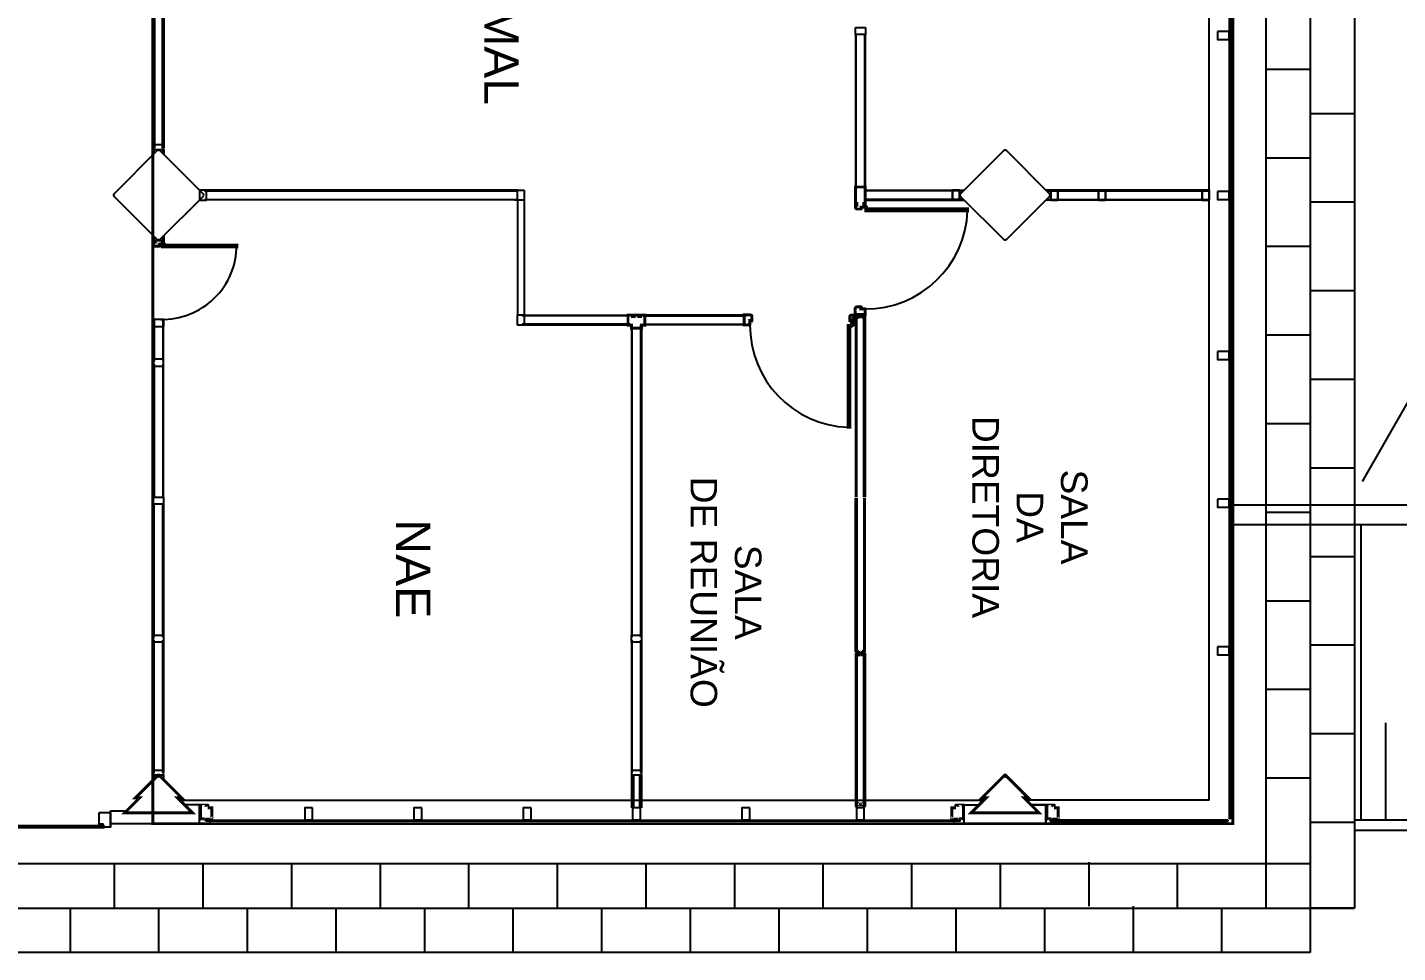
# Model space of a CAD drawing. Header units: metres. Extents: x -331 to 2982, y 362 to 2539.
# Drawn here: x 2868.26 to 2882.19, y 1295.52 to 1304.91 of the extents above; entities that cross this region are included whole.
import ezdxf

# ---------------------------------------------------------------- set-up
doc = ezdxf.new("R2010")
doc.units = ezdxf.units.M
doc.layers.get('0').update_dxf_attribs({"color": 251})
for name, color, linetype in [('CX', 251, 'Continuous'), ('Div', 251, 'Continuous'), ('Est', 251, 'Continuous'), ('Pis', 251, 'Continuous')]:
    doc.layers.add(name, color=color, linetype=linetype)
doc.styles.add('ARIAL', font='arial.ttf')

# ---------------------------------------------------------------- blocks, each defined once
blk = doc.blocks.new('XR_BL2_AND_MON-REV15$0$A$C03051BF2')
at = {"layer": 'CX'}
blk.add_lwpolyline([(102.0000054412521, 46.20465940108988), (5.441252142190933e-06, 46.20465940108988), (5.441252142190933e-06, 7.562339305877686e-07), (102.0000054412521, 7.562339305877686e-07)], close=True, dxfattribs=at)
blk = doc.blocks.new('XR_BL2_AND_MON-REV15$0$A$C331768BC')
at = {"layer": 'CX'}
for p, q in [((9.533192470101426e-06, 70.9999990115175), (102.0000095331925, 70.9999990115175)), ((9.533192510957633e-06, -9.884824976325035e-07), (9.533192470180749e-06, 70.9999990115175)), ((102.0000095331925, 70.9999990115175), (102.0000095331925, -9.884824976325035e-07)), ((102.0000095331925, -9.884824976325035e-07), (9.533192510957633e-06, -9.884824976325035e-07))]:
    blk.add_line(p, q, dxfattribs=at)
blk = doc.blocks.new('XR_BL2_AND_MON-REV15$0$P_M')
at = {"layer": 'Est'}
blk.add_lwpolyline([(0.459619407770866, -0.4313351365234155), (0.4525483399589962, -0.4242640687115564), (0.459619407770866, -0.4171930008996867), (0.007071067811864395, 0.03535533905932198), (-1.77635683940025e-15, 0.02828427124745581), (-0.007071067811864395, 0.03535533905932198), (-0.4596194077713349, -0.4171930009001699), (-0.4525483399594705, -0.4242640687120343), (-0.4596194077713349, -0.4313351365238987), (-0.007071067812340459, -0.8838834764828789), (-4.760636080423436e-13, -0.8768124086710074), (0.007071067811388332, -0.8838834764828789)], close=True, dxfattribs=at)
blk = doc.blocks.new('XR_BL2_3 PAV$0$perfil_cc')
at = {"layer": 'CX'}
for p, q in [((-0.1152074819774498, 0.1169643204621025), (-0.1152074819774498, -0.02879960517248037)), ((-0.1152074886640548, -0.02879960517248037), (-0.1152074886640548, 0.1169642816516898))]:
    blk.add_line(p, q, dxfattribs=at)
blk.add_lwpolyline([(7.663379619771149e-06, 0.1200226552014101), (-0.07960006283429896, 0.1199999038235546), (-0.1152074886640548, 0.1199999038235546), (-0.1152074819774498, -0.02879960517248037), (-0.0852074886634, -0.02879960517248037), (-0.0852074886633608, -0.0281678552518929), (-0.04045665589905692, -0.02816785524451098), (-0.04045665589905692, -4.479852577787824e-08), (-1.366206561215222e-07, -4.479852577787824e-08)], close=True, dxfattribs=at)
blk = doc.blocks.new('cx100')
at = {"layer": 'CX'}
blk.add_lwpolyline([(2419.861907017033, 1925.252771621092), (2419.941914652374, 1925.252771621092), (2419.941914652374, 1925.372794348653), (2419.861907017033, 1925.372794348653)], close=True, dxfattribs=at)

msp = doc.modelspace()

# ---------------------------------------------------------------- linework, layer by layer
at = {"lineweight": 0}
msp.add_lwpolyline([(2880.512311394672, 1296.825581739121), (2880.512311394672, 1312.281029430214), (2869.539016171708, 1312.281029430214), (2869.539016171708, 1296.825581739121)], close=True, dxfattribs=at)
at = {"layer": 'Div', "lineweight": 0}
for p, q in [((2874.402373398566, 1297.320044373799), (2874.402373398566, 1296.985779917096)), ((2874.422373398566, 1297.320044373799), (2874.422373398566, 1296.985779917096)), ((2874.482373398567, 1297.320044373799), (2874.482373398567, 1296.985779918366)), ((2874.502373398567, 1297.320044373799), (2874.502373398567, 1296.985779918366))]:
    msp.add_line(p, q, dxfattribs=at)
at = {"layer": 'Pis'}
for p, q in [((2880.272265828454, 1297.065783778952), (2880.272265828452, 1315.610779680076)), ((2880.477011394539, 1296.8731958745), (2880.477011394539, 1315.570779680026)), ((2880.487011394541, 1315.570779680076), (2880.487011394539, 1296.873195874497)), ((2880.51231139454, 1296.825581738984), (2880.51231139454, 1315.610779680076)), ((2880.847265631822, 1315.610779680076), (2880.847265631822, 1296.415781622244)), ((2881.297265631823, 1315.610779680078), (2881.297265631822, 1296.060781622243)), ((2881.297265631822, 1315.610779680076), (2881.297265631822, 1295.965781622243)), ((2881.747265631821, 1315.61077968008), (2881.747265631821, 1295.965781622244)), ((2890.576009351057, 1315.635783652344), (2881.825685033249, 1300.299928680046)), ((2881.297265631822, 1315.215356104507), (2881.297265631822, 1296.115781622241)), ((2880.847265631822, 1315.085356104506), (2880.847265631822, 1296.435781622242)), ((2881.297265631822, 1314.870356104506), (2881.297265631822, 1296.115781622241)), ((2880.847265631822, 1314.740356104505), (2880.847265631822, 1296.435781622242)), ((2881.297265631822, 1314.815356104505), (2881.297265631822, 1296.060781622243)), ((2880.847265631822, 1314.685356104504), (2880.847265631822, 1296.435781622242)), ((2876.678311320694, 1304.842690840884), (2876.678080385856, 1303.292398932583)), ((2876.684166253159, 1303.292398932583), (2876.684166059791, 1304.842690840884)), ((2876.770767019859, 1303.292398932583), (2876.770767213227, 1304.842690840884)), ((2876.776972556378, 1304.842690840884), (2876.776849059193, 1303.292398932583)), ((2880.847265631823, 1304.490356104503), (2881.297265631822, 1304.490356104503)), ((2881.297265631822, 1304.040356104504), (2881.747265631822, 1304.040356104504)), ((2869.547067426779, 1303.675047597665), (2869.647067426779, 1303.675047597665)), ((2880.847265631823, 1303.590356104504), (2881.297265631822, 1303.590356104504)), ((2873.241957054037, 1303.260275263629), (2870.063458600153, 1303.260275263629)), ((2870.063458600153, 1303.254275263628), (2873.241957054037, 1303.25427526363)), ((2870.063458600153, 1303.16728352895), (2873.241957054037, 1303.167283528947)), ((2873.241957054037, 1303.161283528948), (2870.063458600153, 1303.161283528948)), ((2873.241957054037, 1303.159783528954), (2873.212156205207, 1303.159783528954)), ((2873.241957054037, 1303.159783528954), (2873.241957054037, 1303.261783528952)), ((2873.241957054037, 1303.159783528954), (2873.241957054037, 1301.992769771266)), ((2873.312957054035, 1303.261783528952), (2873.312957054035, 1301.985261505945)), ((2876.777267485327, 1303.259001748845), (2877.778786966332, 1303.258994392418)), ((2877.772785593455, 1303.252993019541), (2876.777267485327, 1303.252993019542)), ((2877.775358346958, 1303.166001284862), (2876.777267485327, 1303.166001284861)), ((2876.777267485327, 1303.160001284861), (2877.781358346959, 1303.160001284861)), ((2877.683137706998, 1303.260501284865), (2877.683137706998, 1303.254501284863)), ((2877.683137706998, 1303.161509550184), (2877.683137706998, 1303.167509550185)), ((2877.713140799241, 1303.260501284865), (2877.713140799241, 1303.254501284863)), ((2877.713140799241, 1303.161501284861), (2877.713140799241, 1303.167509550185)), ((2880.272265828453, 1303.160009145182), (2878.61317091838, 1303.159997393301)), ((2880.272265828453, 1303.259009682026), (2878.615743025249, 1303.258997557737)), ((2878.619174809941, 1303.166001284862), (2880.272265828453, 1303.16600128486)), ((2878.621747563445, 1303.252993019541), (2880.272265828453, 1303.252993019543)), ((2878.681392357663, 1303.260501284865), (2878.681392357663, 1303.254501284863)), ((2878.681392357663, 1303.161501284861), (2878.681392357663, 1303.167509550185)), ((2878.711395449906, 1303.260501284865), (2878.711395449906, 1303.254501284863)), ((2878.711395449906, 1303.161509550184), (2878.711395449906, 1303.167509550185)), ((2879.168216490419, 1303.258993019542), (2879.168216490419, 1303.252993019541)), ((2879.168216490419, 1303.160001284861), (2879.168216490419, 1303.166001284862)), ((2879.198219582662, 1303.258993019542), (2879.198219582662, 1303.252993019541)), ((2879.198219582662, 1303.159993019538), (2879.198219582662, 1303.166001284862)), ((2881.297265631822, 1303.140356104504), (2881.747265631822, 1303.140356104504)), ((2869.547266578452, 1302.746503978042), (2869.547266578452, 1302.794093053369)), ((2869.647231087952, 1302.746503978042), (2869.547266578452, 1302.746503978042)), ((2869.64724984435, 1302.794076319268), (2869.647231087952, 1302.746503978042)), ((2880.847265631822, 1302.690356104504), (2881.297265631822, 1302.690356104504)), ((2881.297265631822, 1302.240356104505), (2881.747265631821, 1302.240356104505)), ((2869.547766865006, 1301.524613982627), (2869.547766874885, 1301.947679743547)), ((2869.553767485329, 1301.947714321487), (2869.553767485329, 1301.524613982627)), ((2869.640767485328, 1301.94780554507), (2869.640767485327, 1301.524613982627)), ((2869.646768105651, 1301.524613982627), (2869.646767901662, 1301.947872260496)), ((2873.29245860016, 1301.991261505944), (2874.387667193796, 1301.991261505944)), ((2874.387667193796, 1301.985261505943), (2873.29245860016, 1301.985261505945)), ((2874.387667193796, 1301.898269771264), (2873.29245860016, 1301.898269771262)), ((2875.567598836077, 1301.991467943139), (2874.518079603337, 1301.991459402654)), ((2874.518079603337, 1301.985459402653), (2875.567598836077, 1301.985459402654)), ((2874.518079603337, 1301.898467667975), (2875.567598836077, 1301.898467667973)), ((2876.677341188637, 1301.991472706703), (2876.677267485319, 1300.140427814075)), ((2876.677267485319, 1301.991413301902), (2876.692267485327, 1301.991413301902)), ((2876.692267485327, 1300.140427814075), (2876.692341188637, 1301.991472706703)), ((2876.762267485327, 1300.140427814075), (2876.762341188637, 1301.991472706703)), ((2876.777267485327, 1301.991413301902), (2876.762267485327, 1301.991413301902)), ((2876.777267485327, 1301.991413301902), (2876.777267485327, 1300.140427814075)), ((2873.29245860016, 1301.892269771263), (2874.387667193796, 1301.892269771263)), ((2874.402946380075, 1301.890195673057), (2874.402874004376, 1298.72077086534)), ((2874.408874638537, 1298.72077086534), (2874.40894834185, 1301.890195673057)), ((2874.495872158596, 1298.72077086534), (2874.495945861904, 1301.890195673057)), ((2874.501947823678, 1301.890195673057), (2874.501872792757, 1298.72077086534)), ((2875.567598836077, 1301.892467667973), (2874.518079603337, 1301.892467667973)), ((2880.847265631822, 1301.790356104504), (2881.297265631822, 1301.790356104504)), ((2869.54776625271, 1300.143189233632), (2869.547766851168, 1301.494610890384)), ((2869.54776625271, 1300.143189233632), (2869.547766851168, 1301.494610890384)), ((2869.553767485329, 1301.494610890384), (2869.553767485331, 1300.143189233632)), ((2869.553767485329, 1301.494610890384), (2869.553767485331, 1300.143189233632)), ((2869.640767485327, 1301.494610890384), (2869.640767485328, 1300.143189233632)), ((2869.640767485327, 1301.494610890384), (2869.640767485328, 1300.143189233632)), ((2869.646768717948, 1300.143189233632), (2869.646768119488, 1301.494610890384)), ((2869.646768717948, 1300.143189233632), (2869.646768119488, 1301.494610890384)), ((2881.297265631822, 1301.340356104503), (2881.747265631821, 1301.340356104503)), ((2880.847265631822, 1300.890356104504), (2881.297265631822, 1300.890356104504)), ((2881.297265631822, 1300.440356104504), (2881.747265631821, 1300.440356104504)), ((2876.677267485327, 1298.570214014928), (2876.677267485319, 1300.130427814075)), ((2876.692267485327, 1300.130427814075), (2876.692267485327, 1298.570214014928)), ((2876.762267485327, 1300.130427814075), (2876.762267485327, 1298.570214014928)), ((2876.777267485327, 1298.570214014928), (2876.777267485327, 1300.130427814075)), ((2869.547766227892, 1300.072189233633), (2869.547766851169, 1298.720767576883)), ((2869.55376748533, 1298.720767576883), (2869.553767485331, 1300.072189233633)), ((2869.640767485329, 1298.720767576883), (2869.640767485327, 1300.072189233633)), ((2869.646768742767, 1300.072189233633), (2869.646768119489, 1298.720767576883)), ((2880.51231139454, 1300.064292464293), (2891.886235378152, 1300.064292535102)), ((2880.847265631822, 1299.990356104505), (2881.297265631822, 1299.990356104505)), ((2880.51231139454, 1299.864292464293), (2891.886235378152, 1299.864292535103)), ((2881.814607286746, 1297.849292492578), (2881.814607286746, 1299.8642924724)), ((2881.297265631822, 1299.540356104504), (2881.747265631821, 1299.540356104504)), ((2880.847265631822, 1299.090356104503), (2881.297265631822, 1299.090356104503)), ((2876.692267485327, 1298.700678097938), (2876.692267485327, 1296.996349871394)), ((2869.547766865007, 1298.690764484639), (2869.547767485329, 1297.345750578689)), ((2869.553767485329, 1297.345750578689), (2869.55376748533, 1298.690764484639)), ((2869.64076748533, 1297.345750578689), (2869.640767485329, 1298.690764484639)), ((2869.646768105652, 1298.690764484639), (2869.64676748533, 1297.345750578689)), ((2874.403071929918, 1298.690764484648), (2874.40307255024, 1297.345750578698)), ((2874.40907255024, 1297.345750578698), (2874.409072550241, 1298.690764484648)), ((2874.496072550241, 1297.345750578698), (2874.49607255024, 1298.690764484648)), ((2874.502073170563, 1298.690764484648), (2874.50207255024, 1297.345750578698)), ((2876.692267485327, 1298.570214014928), (2876.677267485327, 1298.570214014928)), ((2876.692267485327, 1298.560293717328), (2876.677267485327, 1298.560293717328)), ((2876.677267485327, 1298.560293717328), (2876.677267485327, 1297.000079918181)), ((2876.692267485327, 1297.000079918181), (2876.692267485327, 1298.560293717328)), ((2876.762267485327, 1298.570214014928), (2876.777267485327, 1298.570214014928)), ((2876.762267485327, 1297.000079918181), (2876.762267485327, 1298.560293717328)), ((2876.762267485327, 1298.560293717328), (2876.777267485327, 1298.560293717328)), ((2876.777267485327, 1298.560293717328), (2876.777267485327, 1297.000079918181)), ((2881.297265631822, 1298.640356104504), (2881.747265631821, 1298.640356104504)), ((2880.847265631822, 1298.190356104504), (2881.297265631822, 1298.190356104504)), ((2881.297265631822, 1297.740356104505), (2881.747265631821, 1297.740356104505)), ((2881.814607286746, 1296.8642924724), (2881.814607286746, 1297.849292492578)), ((2882.064607286746, 1296.864292473957), (2882.064607286746, 1297.849292492578)), ((2869.547068333655, 1297.32004437379), (2869.647068333656, 1297.32004437379)), ((2869.547068333655, 1297.32004437379), (2869.547068333655, 1297.272273442745)), ((2869.547767485329, 1297.345750578689), (2869.553767485329, 1297.345750578689)), ((2869.64676748533, 1297.345750578689), (2869.64076748533, 1297.345750578689)), ((2869.647068333656, 1297.32004437379), (2869.647068333656, 1297.272666993579)), ((2874.402373398566, 1297.320044373799), (2874.502373398567, 1297.320044373799)), ((2874.402373398566, 1297.320044373799), (2874.502373398567, 1297.320044373799)), ((2874.402373398566, 1297.320044373799), (2874.402373398566, 1296.985779917096)), ((2874.40307255024, 1297.345750578698), (2874.40907255024, 1297.345750578698)), ((2874.422373398566, 1297.320044373799), (2874.422373398566, 1296.985779917096)), ((2874.482373398567, 1297.320044373799), (2874.482373398567, 1296.985779918366)), ((2874.50207255024, 1297.345750578698), (2874.496072550241, 1297.345750578698)), ((2874.502373398567, 1297.320044373799), (2874.502373398567, 1296.985779918366)), ((2880.847265631822, 1297.290356104504), (2881.297265631822, 1297.290356104504)), ((2880.847265631822, 1297.290356104504), (2881.297265631822, 1297.290356104504)), ((2869.811528080166, 1297.065783778952), (2877.983005076733, 1297.065783778952)), ((2880.272265828454, 1297.065783778952), (2878.411526266408, 1297.065783778952)), ((2869.110128657075, 1296.955130887789), (2869.272349935573, 1296.955130887789)), ((2869.110128657075, 1296.939178155004), (2869.110128657075, 1296.955130887789)), ((2870.011531341181, 1297.015780055078), (2869.861531804041, 1297.015780055078)), ((2870.011531341181, 1297.015780055078), (2869.861531804041, 1297.015780055078)), ((2870.01153044749, 1296.825596139723), (2870.011531341181, 1297.015780055078)), ((2876.677267485327, 1297.000079918181), (2876.692267485327, 1297.000079918181)), ((2876.777267485327, 1297.000079918181), (2876.762267485327, 1297.000079918181)), ((2877.783002709409, 1296.825582988987), (2877.783006187441, 1297.015781305081)), ((2877.783004029854, 1296.825581738984), (2877.7830075012, 1297.015780055078)), ((2877.783004937439, 1297.015780055078), (2877.933001352858, 1297.015780055078)), ((2877.783006187441, 1297.015781305081), (2877.933001352858, 1297.015780055078)), ((2877.783007501228, 1297.015781305069), (2877.933001352858, 1297.015780055078)), ((2877.78300748859, 1296.825384429246), (2877.783007501228, 1297.015781305069)), ((2877.7830075012, 1297.015780055078), (2877.933001352858, 1297.015780055078)), ((2878.611530854367, 1297.015780055078), (2878.461528676524, 1297.015781305081)), ((2878.461528676524, 1297.015781305081), (2878.611530854369, 1297.015780398192)), ((2878.611530854367, 1297.015780055078), (2878.461529990283, 1297.015780055078)), ((2878.611530854369, 1297.015780398192), (2878.611528627068, 1296.825583290954)), ((2878.611528627046, 1296.825581738984), (2878.611530854367, 1297.015780055078)), ((2878.611528633732, 1296.825582988987), (2878.611530854367, 1297.015780055078)), ((2878.61152994749, 1296.825581738984), (2878.611530854367, 1297.015780055078)), ((2869.110128066597, 1296.825595014721), (2870.011531804041, 1296.825595014721)), ((2877.763004456684, 1296.825581738984), (2870.011531804041, 1296.825595014721)), ((2870.078622172316, 1296.861052205461), (2877.743010996221, 1296.861036467598)), ((2870.078622172311, 1296.851052205461), (2870.078622172316, 1296.861052205461)), ((2877.74301099627, 1296.851036467594), (2870.078622172311, 1296.851052205461)), ((2878.611529990282, 1296.825581863985), (2877.783001352858, 1296.825581863985)), ((2878.631535130297, 1296.825581738984), (2880.51231139454, 1296.825581738984)), ((2880.465222285023, 1296.861038929725), (2878.651528590761, 1296.861036467598)), ((2878.651528590712, 1296.851036467594), (2880.465222285027, 1296.851038929725)), ((2880.465222285027, 1296.851038929725), (2880.465222285023, 1296.861038929725)), ((2880.486012033537, 1296.873195874499), (2880.478012045121, 1296.873195874499)), ((2881.297265631822, 1296.840356104503), (2881.747265631821, 1296.840356104503)), ((2881.747265631821, 1296.864292471981), (2891.975231277901, 1296.864292535656)), ((2881.297265631822, 1296.415781622244), (2857.437265631823, 1296.415781622244)), ((2869.147265631822, 1296.415781622244), (2869.147265631822, 1295.965781622243)), ((2869.147265631822, 1296.415781622244), (2869.147265631822, 1295.965781622243)), ((2870.047265631822, 1296.415781622244), (2870.047265631822, 1295.965781622243)), ((2870.947265631823, 1296.415781622244), (2870.947265631823, 1295.965781622243)), ((2871.847265631822, 1296.415781622244), (2871.847265631822, 1295.965781622243)), ((2872.747265631823, 1296.415781622244), (2872.747265631823, 1295.965781622243)), ((2873.647265631822, 1296.415781622244), (2873.647265631822, 1295.965781622243)), ((2874.547265631822, 1296.415781622244), (2874.547265631822, 1295.965781622243)), ((2875.447265631823, 1296.415781622244), (2875.447265631823, 1295.965781622243)), ((2876.347265631822, 1296.415781622244), (2876.347265631822, 1295.965781622243)), ((2877.247265631823, 1296.415781622244), (2877.247265631823, 1295.965781622243)), ((2877.247265631823, 1296.415781622244), (2877.247265631823, 1295.965781622243)), ((2878.147265631822, 1296.415781622244), (2878.147265631822, 1295.965781622243)), ((2878.147265631822, 1296.415781622244), (2878.147265631822, 1295.965781622243)), ((2879.047265631823, 1296.435781622242), (2879.047265631823, 1295.985781622241)), ((2879.947265631823, 1296.415781622244), (2879.947265631823, 1295.965781622243)), ((2880.847265631822, 1296.415781622244), (2880.847265631822, 1295.965781622243)), ((2857.897265631822, 1295.965781622209), (2869.337589868196, 1295.965781622243)), ((2867.347265631823, 1295.965781622243), (2881.297265631822, 1295.965781622243)), ((2867.718847177018, 1295.965781622243), (2881.297265631822, 1295.965781622243)), ((2868.697265631823, 1295.965781622243), (2868.697265631823, 1295.515781622244)), ((2868.697265631823, 1295.965781622243), (2868.697265631823, 1295.515781622244)), ((2869.597265631822, 1295.965781622243), (2869.597265631822, 1295.515781622244)), ((2870.497265631823, 1295.965781622243), (2870.497265631823, 1295.515781622244)), ((2871.397265631822, 1295.965781622243), (2871.397265631822, 1295.515781622244)), ((2872.297265631822, 1295.965781622243), (2872.297265631822, 1295.515781622244)), ((2873.197265631823, 1295.965781622243), (2873.197265631823, 1295.515781622244)), ((2874.097265631822, 1295.965781622243), (2874.097265631822, 1295.515781622244)), ((2874.997265631823, 1295.965781622243), (2874.997265631823, 1295.515781622244)), ((2875.897265631822, 1295.965781622243), (2875.897265631822, 1295.515781622244)), ((2876.797265631822, 1295.965781622243), (2876.797265631822, 1295.515781622244)), ((2877.697265631823, 1295.965781622243), (2877.697265631823, 1295.515781622244)), ((2877.697265631823, 1295.965781622243), (2877.697265631823, 1295.515781622244)), ((2878.597265631823, 1295.965781622243), (2878.597265631823, 1295.515781622244)), ((2879.497265631823, 1295.985781622241), (2879.497265631823, 1295.515781622244)), ((2880.397265631822, 1295.965781622243), (2880.397265631822, 1295.515781622244)), ((2881.297265631822, 1295.965781622243), (2881.297265631822, 1295.515781622244)), ((2881.747265631821, 1295.965781622244), (2881.297265631822, 1295.965781622243)), ((2881.297265631822, 1295.965781622243), (2881.747265631821, 1295.965781622244)), ((2881.297265631822, 1295.515781622244), (2857.897265631822, 1295.515781622244))]:
    msp.add_line(p, q, dxfattribs=at)
at = {"layer": 'Pis', "extrusion": (-7.63457916766508e-06, -1.170061469808617e-05, 0.9999999999024045)}
msp.add_line((2881.747265631821, 1296.757978571113), (2891.975231277829, 1296.763358478406), dxfattribs=at)
at = {"layer": 'Pis', "const_width": 0.03}
for points in [[(2880.512311394672, 1296.825581739121), (2880.512311394672, 1312.281029430214), (2869.539016171708, 1312.281029430214), (2869.539016171708, 1296.825581739121)], [(2869.55376748533, 1305.521527887071), (2869.547766230846, 1305.521527887071), (2869.547767485328, 1303.700753802431), (2869.553767485328, 1303.700753802431)], [(2869.64076748533, 1305.521527887071), (2869.64676748533, 1305.521527887071), (2869.646767485327, 1303.700753802431), (2869.640767485327, 1303.700753802431)], [(2877.816657486972, 1303.070997846669), (2876.786657486972, 1303.070997846673), (2876.786657486972, 1303.050997846674), (2877.816657486972, 1303.050997846669)], [(2870.390596382288, 1302.683011314567), (2869.635371334556, 1302.683011314564), (2869.635371334556, 1302.703011314564), (2870.390596382288, 1302.703011314567)], [(2876.621675716526, 1300.851490820771), (2876.621675716529, 1301.881490820771), (2876.601675716531, 1301.881490820771), (2876.601675716525, 1300.851490820771)], [(2869.940817624668, 1296.936491295696), (2869.790816766214, 1297.08649215415), (2869.833243173087, 1297.08649215415), (2869.604336176885, 1297.31539915035), (2869.597265109073, 1297.308328082539), (2869.590194041261, 1297.31539915035), (2869.361287045059, 1297.08649215415), (2869.403711201935, 1297.08649215415), (2869.253712625172, 1296.936493577388)], [(2878.540817624666, 1296.936491295696), (2878.390816766213, 1297.08649215415), (2878.433243173086, 1297.08649215415), (2878.204336176883, 1297.31539915035), (2878.197265109071, 1297.308328082539), (2878.190194041259, 1297.31539915035), (2877.961287045057, 1297.08649215415), (2878.003711201934, 1297.08649215415), (2877.853712625171, 1296.936493577388)], [(2867.399136035307, 1296.80038096872), (2869.035377110912, 1296.80037874749), (2869.035377059516, 1296.790379030213), (2867.399136086703, 1296.790381473589)]]:
    msp.add_lwpolyline(points, close=True, dxfattribs=at)
for points in [[(2869.547067426779, 1303.675047597665), (2869.547067426779, 1303.627274852863)], [(2869.647067426779, 1303.675047597665), (2869.647067426779, 1303.627673156209)]]:
    msp.add_lwpolyline(points, dxfattribs=at)
for points in [[(2876.777267485327, 1303.126589615463), (2876.762268199898, 1303.126590860516), (2876.762261304973, 1303.1091030804), (2876.772261938428, 1303.109107023361, -0.4142135623759719), (2876.777263909394, 1303.104108995104), (2876.777269753592, 1303.08928620544, 0.151178966796734), (2876.778082020388, 1303.090145471038, -1.178675084891251), (2876.787959590255, 1303.083617749046), (2876.787959590254, 1303.081034430035), (2876.786459590254, 1303.081034430035), (2876.786459590254, 1303.050997846674), (2876.783859590254, 1303.050997846674), (2876.783859590254, 1303.066497030035), (2876.782259590253, 1303.068097030034), (2876.782259774556, 1303.080409472771, 0.2409331668526098), (2876.781430135743, 1303.082031308705, -0.2020030597503757), (2876.778019205919, 1303.085203460315, 0.2944997853665975), (2876.776199836265, 1303.086382437784), (2876.761887590059, 1303.086413520619), (2876.760291089296, 1303.08801701222), (2876.748491117454, 1303.088042790935), (2876.748493858874, 1303.089297650755), (2876.736269747792, 1303.089292831141), (2876.736272705811, 1303.081790331725), (2876.733972113597, 1303.083291924785), (2876.733974479223, 1303.077291925251), (2876.736273886652, 1303.078795331958), (2876.736276844671, 1303.071292832541, -0.4142135623801484), (2876.734277633369, 1303.069292044155), (2876.693777636517, 1303.069276076177, -0.414213562386345), (2876.677271132326, 1303.085769569422), (2876.677263758161, 1303.104239764167, -0.4142135623677084), (2876.682094555925, 1303.109074372721), (2876.692261288651, 1303.109075481418), (2876.692268193967, 1303.126589615463), (2876.676466636498, 1303.126589615463), (2876.676466636498, 1303.292398932583), (2876.777267485327, 1303.292398932583)], [(2876.777180364625, 1301.996422512337), (2876.777180364625, 1302.042627170992), (2876.777015289281, 1302.042627170992), (2876.777011519448, 1302.052188696234, 0.4142135623702425), (2876.775010731061, 1302.054187907537), (2876.735010734194, 1302.054172077698), (2876.735007776152, 1302.061674636113), (2876.732708368723, 1302.060171229406), (2876.732706003097, 1302.06617122894), (2876.73500659531, 1302.06466963588), (2876.735003637292, 1302.072172135296, 0.4142135623678114), (2876.733002848905, 1302.074171346599), (2876.691502852131, 1302.074154984351, 0.4142135623770398), (2876.675009358885, 1302.057648480162), (2876.675016549246, 1302.039178285346, 0.06527270274256927), (2876.675180364604, 1302.037932588979), (2876.675180364604, 1301.996422512337)], [(2874.538651760531, 1301.992195673078), (2874.538651760531, 1301.890195673057), (2874.503646253069, 1301.890195673057), (2874.503646253069, 1301.858091863234), (2874.401646253048, 1301.858091863234), (2874.401646253048, 1301.890195673057), (2874.366242443222, 1301.890195673057), (2874.366242443222, 1301.992195673078), (2874.412447101877, 1301.992195673078), (2874.412447101877, 1301.975996521886), (2874.427447101877, 1301.975996521886), (2874.427447101877, 1301.986996521886, -0.4142135623791492), (2874.432447101877, 1301.991996521886), (2874.452447101877, 1301.991996521886), (2874.472447101877, 1301.991996521886, -0.4142135623730951), (2874.477447101877, 1301.986996521886), (2874.477447101877, 1301.975996521886), (2874.492447101877, 1301.975996521886), (2874.492447101877, 1301.992195673078)], [(2875.547100382194, 1301.890967943118), (2875.593305040848, 1301.890967943118), (2875.593305040848, 1301.891133018462), (2875.602866566091, 1301.891136788295, 0.4142135623719085), (2875.604865777394, 1301.893137576681), (2875.604849947554, 1301.933137573549), (2875.612352505969, 1301.933140531591), (2875.610849099263, 1301.93543993902), (2875.616849098796, 1301.935442304646), (2875.615347505736, 1301.933141712433), (2875.622850005153, 1301.933144670452, 0.4142135623782955), (2875.624849216456, 1301.935145458838), (2875.624832854208, 1301.976645455612, 0.4142135623809327), (2875.608326350019, 1301.993138948858), (2875.593305040848, 1301.99313302639), (2875.593305040848, 1301.992967943139), (2875.547100382194, 1301.992967943139)], [(2876.677295084291, 1301.975880102895), (2876.677293507207, 1301.971880103206, -0.414213562373095), (2876.676293113013, 1301.970880497555), (2876.675793113052, 1301.97088069469), (2876.675794493, 1301.974380694418), (2876.662994493996, 1301.974385741087), (2876.66298818566, 1301.958385742331), (2876.653788186374, 1301.958389369625), (2876.653774386888, 1301.923389372344), (2876.662974386173, 1301.923385745051), (2876.662968077837, 1301.907385746295), (2876.675768076841, 1301.907380699626), (2876.67576945679, 1301.910880699354), (2876.676269456752, 1301.910880502218, -0.4142135623730284), (2876.677269062403, 1301.909880108025), (2876.677267485319, 1301.905880108336), (2876.659780950256, 1301.90588700277), (2876.659784893217, 1301.895886369315, -0.414213562373095), (2876.65478686496, 1301.890884398348), (2876.639964075297, 1301.890878554152, 0.1086618089826578), (2876.640831318433, 1301.890062714783, -1.177805268733122), (2876.634295618902, 1301.880188717488), (2876.631712299892, 1301.880188717489), (2876.631712299892, 1301.881688717488), (2876.601675716531, 1301.881688717489), (2876.601675716531, 1301.884288717489), (2876.617174899891, 1301.884288717489), (2876.618774899891, 1301.885888717489), (2876.631087372565, 1301.885888533187, 0.2944962882260401), (2876.632909287767, 1301.88706353319, -0.1811892000789741), (2876.635881330164, 1301.890045770956, 0.2657335928542572), (2876.637060307585, 1301.891948445724), (2876.637091390476, 1301.906260717684), (2876.638694882076, 1301.907857218446), (2876.638720660791, 1301.919657190289), (2876.639975520611, 1301.919654448869), (2876.639970700998, 1301.931878559951), (2876.632468201581, 1301.931875601932), (2876.633969794641, 1301.934176194145), (2876.627969795108, 1301.93417382852), (2876.629473201814, 1301.931874421091), (2876.621970702397, 1301.931871463072, -0.414213562373095), (2876.619969914011, 1301.933870674374), (2876.619953946033, 1301.974370671226, -0.4142135623731616), (2876.636447439279, 1301.990877175416), (2876.654947437842, 1301.99088446943, -0.4225789089376142), (2876.659749408823, 1301.98588636232), (2876.659753351275, 1301.975887019092)], [(2876.69961120563, 1298.546937341396), (2876.701085638303, 1298.54771236494), (2876.700355874774, 1298.548119333546), (2876.693886477827, 1298.548119333546), (2876.693886477827, 1298.536279359202), (2876.692267485327, 1298.536279359202), (2876.692267485327, 1298.550175296458), (2876.692267485327, 1298.580293717328), (2876.696267485327, 1298.580293717328, -0.4142135623730949), (2876.697267485327, 1298.579293717328), (2876.697267485327, 1298.578793717328), (2876.693767485327, 1298.578793717328), (2876.693767485327, 1298.565993717328), (2876.709767485327, 1298.565993717328), (2876.709767485327, 1298.556793717328), (2876.744767485327, 1298.556793717328), (2876.744767485327, 1298.565993717328), (2876.760767485327, 1298.565993717328), (2876.760767485327, 1298.578793717328), (2876.757267485327, 1298.578793717328), (2876.757267485326, 1298.579293717328, -0.4142135623730939), (2876.758267485326, 1298.580293717328), (2876.762267485327, 1298.580293717328), (2876.762267485327, 1298.550293717328), (2876.762267485327, 1298.536279379902), (2876.760648492827, 1298.536279379902), (2876.760648492827, 1298.548119354246), (2876.754179095879, 1298.548119354246), (2876.753449313242, 1298.547712374984), (2876.754923765024, 1298.546937362097), (2876.758005310517, 1298.545317616034), (2876.757772675768, 1298.544875031496), (2876.754691130275, 1298.546494777559, 0.3877019977280543), (2876.752082528435, 1298.545812605341), (2876.751010926528, 1298.544160085919, -0.1949544848531111), (2876.749779744799, 1298.543298816737), (2876.739263862441, 1298.540888195752, -0.2685513100592345), (2876.734476970657, 1298.542365700119), (2876.729437008504, 1298.550175317159), (2876.725097975509, 1298.550175317159), (2876.720057999995, 1298.542365679418, -0.2685513100360365), (2876.715271108212, 1298.540888175052), (2876.704755225855, 1298.543298796037, -0.1949544847245207), (2876.703524044126, 1298.544160065218), (2876.702452442217, 1298.545812584641, 0.3877019976141124), (2876.699843840379, 1298.546494756858), (2876.696762294886, 1298.544875010796), (2876.696529660137, 1298.545317595334)], [(2870.051535190061, 1296.874250075745), (2870.051535190062, 1296.865301078851, -0.4914328604234791), (2870.056764661036, 1296.866038350694, 0.3118051477696737), (2870.057138767012, 1296.865779930072), (2870.059238767009, 1296.865779930074, 1), (2870.059238767011, 1296.866779930071), (2870.05843876701, 1296.866779930078), (2870.05843876701, 1296.868079930078), (2870.06403876701, 1296.868079930078), (2870.06403876701, 1296.866779930078), (2870.063238767008, 1296.866779930078, 1), (2870.063238737757, 1296.865779930073), (2870.091738693225, 1296.865779930077), (2870.091738693225, 1296.870379930078), (2870.101738693225, 1296.870379930078), (2870.101738693225, 1296.865779930077), (2870.126746093226, 1296.865779930077), (2870.126746093226, 1296.862841039274), (2870.129684984028, 1296.865779930077), (2870.13023876701, 1296.865779557327, 1), (2870.130238767013, 1296.866779557324), (2870.12943876701, 1296.86677955733), (2870.12943876701, 1296.868079557331), (2870.13503876701, 1296.868079557331), (2870.13503876701, 1296.86677955733), (2870.134238767009, 1296.86677955733, 1), (2870.134229115435, 1296.865779836895), (2870.13421946386, 1296.865779930074), (2870.136338767011, 1296.865779930077, 0.414213561922025), (2870.136738767005, 1296.866179930072), (2870.13673876701, 1296.985779878694), (2870.101738693225, 1296.985779878694), (2870.095982173785, 1296.985779881806, 0.4142137207021215), (2870.096282173947, 1296.986079881806), (2870.096282173947, 1297.013647689146, 0.4142135623912643), (2870.095982173943, 1297.01394768915), (2870.052007595257, 1297.013947689147, 0.4142135623549224), (2870.051707595257, 1297.013647689147), (2870.051531347869, 1297.014579439068), (2870.021531341182, 1297.014579439068), (2870.021531341182, 1296.874250075745)], [(2877.742996583745, 1296.874250030947), (2877.742996583745, 1296.865301034052, 0.4914328604234791), (2877.737767112771, 1296.866038305896, -0.3118051477696737), (2877.737393006795, 1296.865779885273), (2877.735293006797, 1296.865779885276, -1), (2877.735293006795, 1296.866779885273), (2877.736093006797, 1296.86677988528), (2877.736093006797, 1296.868079885279), (2877.730493006796, 1296.868079885279), (2877.730493006796, 1296.86677988528), (2877.731293006798, 1296.86677988528, -1), (2877.731293036049, 1296.865779885275), (2877.702793080581, 1296.865779885279), (2877.702793080581, 1296.87037988528), (2877.692793080581, 1296.87037988528), (2877.692793080581, 1296.865779885279), (2877.66778568058, 1296.865779885279), (2877.66778568058, 1296.862840994476), (2877.664846789778, 1296.865779885279), (2877.664293006796, 1296.865779512529, -1), (2877.664293006794, 1296.866779512526), (2877.665093006796, 1296.866779512532), (2877.665093006796, 1296.868079512533), (2877.659493006796, 1296.868079512533), (2877.659493006796, 1296.866779512532), (2877.660293006797, 1296.866779512532, -1), (2877.660302658371, 1296.865779792097), (2877.660312309946, 1296.865779885276), (2877.658193006795, 1296.865779885279, -0.414213561922025), (2877.657793006801, 1296.866179885274), (2877.657793006797, 1296.985779833896), (2877.692793080581, 1296.985779833896), (2877.698549600022, 1296.985779837008, -0.4142137207021215), (2877.69824959986, 1296.986079837008), (2877.69824959986, 1297.013647644348, -0.4142135623912643), (2877.698549599863, 1297.013947644352), (2877.74252417855, 1297.013947644349, -0.4142135623549224), (2877.74282417855, 1297.013647644349), (2877.743000425937, 1297.01457939427), (2877.773000432624, 1297.01457939427), (2877.773000432624, 1296.874250030947)], [(2878.651534759395, 1296.874250030947), (2878.651534759396, 1296.865301034052, -0.4914328604234791), (2878.65676423037, 1296.866038305896, 0.3118051477696737), (2878.657138336346, 1296.865779885273), (2878.659238336343, 1296.865779885276, 1), (2878.659238336345, 1296.866779885273), (2878.658438336344, 1296.86677988528), (2878.658438336344, 1296.868079885279), (2878.664038336344, 1296.868079885279), (2878.664038336344, 1296.86677988528), (2878.663238336342, 1296.86677988528, 1), (2878.663238307091, 1296.865779885275), (2878.691738262559, 1296.865779885279), (2878.691738262559, 1296.87037988528), (2878.70173826256, 1296.87037988528), (2878.70173826256, 1296.865779885279), (2878.72674566256, 1296.865779885279), (2878.72674566256, 1296.862840994476), (2878.729684553362, 1296.865779885279), (2878.730238336344, 1296.865779512529, 1), (2878.730238336347, 1296.866779512526), (2878.729438336345, 1296.866779512532), (2878.729438336345, 1296.868079512533), (2878.735038336344, 1296.868079512533), (2878.735038336344, 1296.866779512532), (2878.734238336343, 1296.866779512532, 1), (2878.734228684769, 1296.865779792097), (2878.734219033194, 1296.865779885276), (2878.736338336345, 1296.865779885279, 0.414213561922025), (2878.736738336339, 1296.866179885274), (2878.736738336344, 1296.985779833896), (2878.70173826256, 1296.985779833896), (2878.695981743119, 1296.985779837008, 0.4142137207021215), (2878.696281743281, 1296.986079837008), (2878.696281743281, 1297.013647644348, 0.4142135623912643), (2878.695981743278, 1297.013947644352), (2878.652007164591, 1297.013947644349, 0.4142135623549224), (2878.651707164591, 1297.013647644349), (2878.651530917203, 1297.01457939427), (2878.621530910516, 1297.01457939427), (2878.621530910516, 1296.874250030947)]]:
    msp.add_lwpolyline(points, format="xyb", close=True, dxfattribs=at)
for points in [[(2869.647250486448, 1302.794080396108), (2869.647231730051, 1302.746508054882), (2869.632267217166, 1302.746508054882), (2869.632260914801, 1302.730523202417), (2869.642261548257, 1302.730527145377, -0.4142135623730949), (2869.647263519224, 1302.725529117121), (2869.647268565893, 1302.712729118115, -0.4142135625062611), (2869.645269354591, 1302.710728329728), (2869.633956955446, 1302.710723928575), (2869.633956380317, 1302.712182643675), (2869.633456615535, 1302.712177386862), (2869.633477501941, 1302.710177695937), (2869.63347750403, 1302.710177495948), (2869.633876899158, 1302.710181619641), (2869.633876946569, 1302.710181668052), (2869.646189114452, 1302.710310450818, 0.2944962882193037), (2869.647998658295, 1302.711504415202, -3.099482816463403), (2869.64945671609, 1302.704644453722), (2869.646873537981, 1302.704617472899), (2869.646857871609, 1302.706117391085), (2869.616822926523, 1302.705803681564), (2869.616795771478, 1302.708403539754), (2869.630893984096, 1302.708550793011), (2869.630288122815, 1302.709144128897), (2869.618488766418, 1302.709020886773), (2869.618457433674, 1302.712020723145), (2869.617956444977, 1302.712015490409), (2869.617956956713, 1302.710717561241), (2869.606269357621, 1302.710712953159), (2869.60627231564, 1302.703210453742), (2869.603971723427, 1302.704712046802), (2869.603974089053, 1302.698712047268), (2869.606273496482, 1302.700215453974), (2869.6062764545, 1302.692712954558, -0.4142135623730951), (2869.604277243198, 1302.690712166171), (2869.563777246346, 1302.690696198194, -0.414213562373095), (2869.547270742156, 1302.70718969144), (2869.547263448142, 1302.725689690002, -0.4225789089356742), (2869.552261555252, 1302.730491660984), (2869.56226089848, 1302.730495603436), (2869.562267211726, 1302.746508054882), (2869.54726722055, 1302.746508054882), (2869.54726722055, 1302.794097130209)], [(2876.762267485327, 1301.996422512337), (2876.762267485327, 1301.996363301902), (2876.762267485327, 1301.981463301903), (2876.762267485327, 1301.967448964477), (2876.760648492827, 1301.967448964477), (2876.760648492827, 1301.97928893882), (2876.754179095879, 1301.97928893882), (2876.753449313242, 1301.978881959559), (2876.754923765024, 1301.978106946672), (2876.758005310517, 1301.976487200608), (2876.757772675768, 1301.97604461607), (2876.754691130275, 1301.977664362134, 0.3877019977280543), (2876.752082528435, 1301.976982189916), (2876.751010926528, 1301.975329670494, -0.1949544848531111), (2876.749779744799, 1301.974468401312), (2876.739263862441, 1301.972057780327, -0.2685513100592345), (2876.734476970657, 1301.973535284694), (2876.729437008504, 1301.981344901733), (2876.725097975509, 1301.981344901733), (2876.720057999995, 1301.973535263993, -0.2685513100360365), (2876.715271108212, 1301.972057759626), (2876.704755225855, 1301.974468380611, -0.1949544847245207), (2876.703524044126, 1301.975329649792), (2876.702452442217, 1301.976982169215, 0.3877019976141124), (2876.699843840379, 1301.977664341433), (2876.696762294886, 1301.97604459537), (2876.696529660137, 1301.976487179908), (2876.69961120563, 1301.978106925971), (2876.701085638303, 1301.978881949515), (2876.700355874774, 1301.97928891812), (2876.693886477827, 1301.97928891812), (2876.693886477827, 1301.967448943777), (2876.692267485327, 1301.967448943777), (2876.692267485327, 1301.981344881032), (2876.692267485327, 1301.996404091467)], [(2876.692267485327, 1296.985779806334), (2876.692267485327, 1297.015779918181), (2876.692267485327, 1297.029794276307), (2876.693886477827, 1297.029794276307), (2876.693886477827, 1297.017954301963), (2876.700355874774, 1297.017954301963), (2876.701992016156, 1297.019165788152, -0.2533864097607306), (2876.69961120563, 1297.019136294113), (2876.696529660137, 1297.020756040175), (2876.696762294886, 1297.021198624713), (2876.699843840379, 1297.019578878651, 0.3877019975501291), (2876.702452442216, 1297.020261050868), (2876.703524044126, 1297.021913570292, -0.1949544846786684), (2876.704755225855, 1297.022774839472), (2876.715271108212, 1297.025185460457, -0.2685513100347733), (2876.720057999995, 1297.02370795609), (2876.725097975509, 1297.01589831835), (2876.729437008504, 1297.01589831835), (2876.734476970657, 1297.023707935389, -0.2685513100702475), (2876.739263862441, 1297.025185439757), (2876.749779744799, 1297.022774818771, -0.1949544848205129), (2876.751010926528, 1297.02191354959), (2876.752082528435, 1297.020261030168, 0.3877019977280542), (2876.754691130275, 1297.01957885795), (2876.757772675768, 1297.021198604013), (2876.758005310517, 1297.020756019475), (2876.754923765024, 1297.019136273412, -0.2533864097978677), (2876.752542954498, 1297.019165767451), (2876.754179095879, 1297.017954281263), (2876.760648492827, 1297.017954281263), (2876.760648492827, 1297.029794255606), (2876.762267485327, 1297.029794255606), (2876.762267485327, 1297.01589831835), (2876.762267485327, 1296.985779806334)]]:
    msp.add_lwpolyline(points, format="xyb", dxfattribs=at)
at = {"layer": 'Pis'}
for centre, radius, start, end in [((2876.783572106255, 1303.088389498784), 1.033539333505449, 269.5245457072855, 357.9654005099051), ((2869.635371334557, 1302.703011314564), 0.7552250477310894, 268.6012260295882, 2.242486212386268e-10), ((2876.639067368641, 1301.884576201488), 1.033539333505449, 179.524545707298, 267.9654005098929)]:
    msp.add_arc(centre, radius, start, end, dxfattribs=at)

# ---------------------------------------------------------------- block references
at = {"layer": 'Pis', "yscale": 0.0009999999999763531}
for name, p, xscale, zscale, rotation in [('XR_BL2_AND_MON-REV15$0$A$C331768BC', (2876.778842486479, 1304.913690839893), 0.0009999999999763531, 0.0009999999999763531, 180), ('XR_BL2_AND_MON-REV15$0$A$C03051BF2', (2869.648465735073, 1303.721252257066), 0.0009999999999763531, 0.0009999999999763531, 180), ('XR_BL2_AND_MON-REV15$0$A$C331768BC', (2870.083957053045, 1303.261783538485), -0.0009999999999763531, 0.0009999999999763531, 89.99999999999997), ('XR_BL2_AND_MON-REV15$0$A$C331768BC', (2873.241957055026, 1303.261783538485), 0.0009999999999763531, 0.0009999999999763531, 270), ('XR_BL2_AND_MON-REV15$0$A$C331768BC', (2877.662639254106, 1303.160001275328), -0.0009999999999763531, 0.001000000000004775, 270), ('XR_BL2_AND_MON-REV15$0$A$C331768BC', (2877.733639252132, 1303.160001275328), 0.0009999999999763531, 0.0009999999999763531, 89.99999999999999), ('XR_BL2_AND_MON-REV15$0$A$C331768BC', (2878.731893902798, 1303.160001275328), 0.0009999999999763531, 0.0009999999999763531, 89.99999999999999), ('XR_BL2_AND_MON-REV15$0$A$C331768BC', (2878.660893904771, 1303.160001275328), -0.0009999999999763531, 0.0009999999999763531, 270), ('XR_BL2_AND_MON-REV15$0$A$C331768BC', (2879.147718037527, 1303.158493010005), -0.0009999999999763531, 0.001000000000004775, 270), ('XR_BL2_AND_MON-REV15$0$A$C331768BC', (2879.218718035554, 1303.158493010005), 0.0009999999999763531, 0.0009999999999763531, 89.99999999999999), ('XR_BL2_AND_MON-REV15$0$A$C331768BC', (2880.201265829439, 1303.158493010005), -0.0009999999999763531, 0.001000000000004775, 270), ('XR_BL2_AND_MON-REV15$0$A$C331768BC', (2880.272265827466, 1303.158493010005), 0.0009999999999763531, 0.0009999999999763531, 89.99999999999999), ('XR_BL2_AND_MON-REV15$0$A$C331768BC', (2869.547767148316, 1301.947714320499), -0.0009999999999763531, 0.001000000000004775, 180), ('XR_BL2_AND_MON-REV15$0$A$C331768BC', (2873.241957055026, 1301.9927697808), 0.0009999999999763531, 0.0009999999999763531, 270), ('XR_BL2_AND_MON-REV15$0$A$C331768BC', (2869.54626622131, 1301.545112435519), -0.0009999999999763531, 0.001000000000004775, 180), ('XR_BL2_AND_MON-REV15$0$A$C03051BF2', (2869.648267490279, 1297.366249033192), 0.0009999999999763531, 0.0009999999999763531, 180), ('XR_BL2_AND_MON-REV15$0$A$C03051BF2', (2874.503572555189, 1297.3662490332), 0.0009999999999763531, 0.0009999999999763531, 180)]:
    msp.add_blockref(name, p, dxfattribs=dict(at, xscale=xscale, zscale=zscale, rotation=rotation))
at = {"layer": 'Pis'}
for p, rotation in [((955.1025306640433, 3724.732691152017), 270), ((955.1025306640433, 3723.107656878091), 270), ((955.1025307877869, 3721.48269075384), 270), ((955.1025307877869, 3719.982690652015), 270), ((955.1025307877869, 3718.48269075384), 270), ((5291.023649483461, 3222.238551551169), 180), ((5292.133859996182, 3222.238551551169), 180), ((5293.244070508903, 3222.238551427426), 180), ((5294.354281021626, 3222.238551551169), 180), ((5295.464491636172, 3222.238551427426), 180), ((5296.629175210212, 3222.238551427426), 180)]:
    msp.add_blockref('cx100', p, dxfattribs=dict(at, rotation=rotation))
for p in [(2869.597266578452, 1303.635047597664), (2878.19726657845, 1303.635047597665), (2878.197266578452, 1303.635047597664)]:
    msp.add_blockref('XR_BL2_AND_MON-REV15$0$P_M', p, dxfattribs=at)
at = {"layer": 'Pis', "xscale": 0.0009999999999763531, "yscale": 0.0009999999999763531, "zscale": 0.0009999999999763531}
for p in [(2869.54626622131, 1300.072189234622), (2869.546266221312, 1300.072189234622), (2869.546266221312, 1298.670266031748), (2874.401571286221, 1298.670269320206)]:
    msp.add_blockref('XR_BL2_AND_MON-REV15$0$A$C331768BC', p, dxfattribs=at)
at = {"layer": 'Pis', "xscale": -1, "rotation": 359.9997055126957}
msp.add_blockref('XR_BL2_3 PAV$0$perfil_cc', (2868.99492055164, 1296.819178843323), dxfattribs=at)

# ---------------------------------------------------------------- texts
at = {"layer": 'Pis', "style": 'ARIAL'}
for s, p in [('ADM APMAL', (2872.905124684754, 1307.004710998212)), ('NAE', (2872.008326837014, 1299.916949403148))]:
    msp.add_text(s, height=0.35, rotation=270, dxfattribs=at).set_placement(p)
at = {"layer": 'Pis', "char_height": 0.27, "width": 2.26260000000002, "attachment_point": 8, "rotation": 270.0000000002996, "style": 'ARIAL'}
for s, insert in [('SALA \\PDA\\PDIRETORIA', (2877.861334652653, 1299.940452477802)), ('SALA \\PDE REUNIÃO', (2874.998023223636, 1299.175587529457))]:
    msp.add_mtext(s, dxfattribs=dict(at, insert=insert))

doc.saveas('drawing.dxf')
